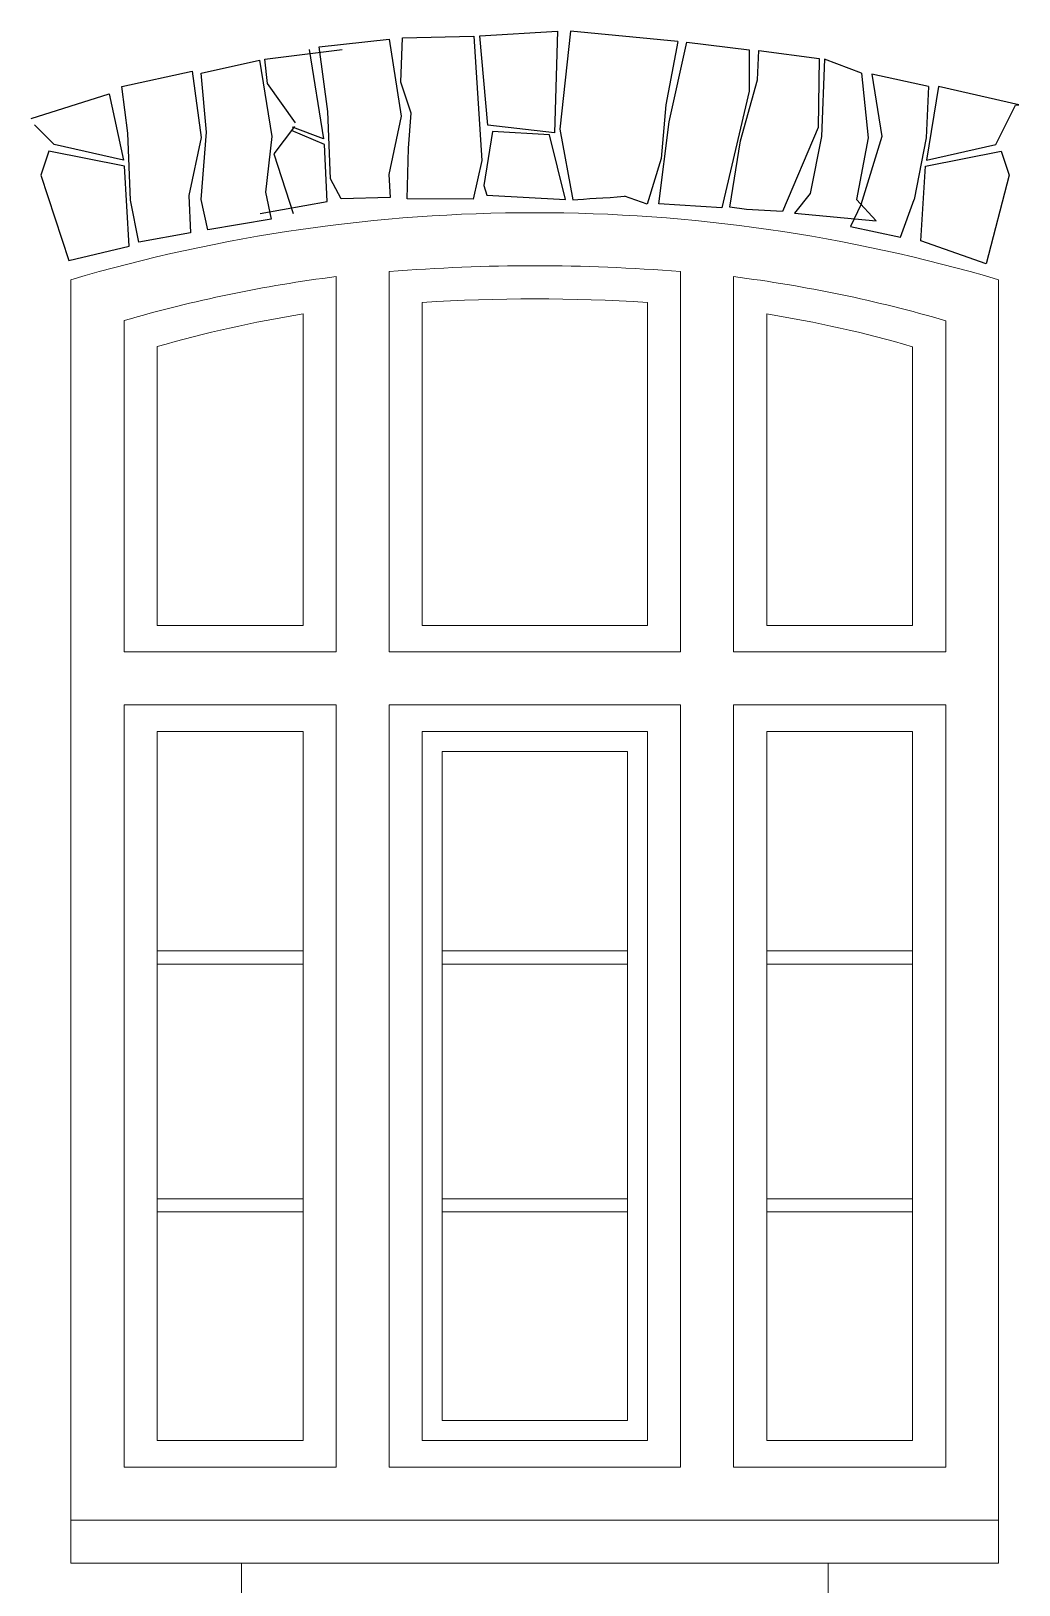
# Model space of a CAD drawing. Header units: millimetres. Extents: x 85048 to 158814, y 1395 to 38919.
# Drawn here: x 116946 to 118437, y 4749 to 7095 of the extents above; entities that cross this region are included whole.
import ezdxf

# ---------------------------------------------------------------- set-up
doc = ezdxf.new("R2010")
doc.units = ezdxf.units.MM
doc.layers.add('hatches', color=8, linetype='Continuous')
doc.layers.add('wall', color=5, linetype='Continuous')

msp = doc.modelspace()

# ---------------------------------------------------------------- linework, layer by layer
at = {"layer": 'hatches', "color": 252, "ltscale": 50, "true_color": 0x8f9991}
for p, q in [((117504, 7017.3, 0.7), (117506.6, 7084.4, 0.7)), ((117506.6, 7084.4, 0.7), (117614.2, 7087.1, 0.7)), ((117614.2, 7087.1, 0.7), (117626.2, 6899.5, 0.7)), ((117623.2, 7087.3, 0.7), (117740.3, 7094.3, 0.7)), ((117635.4, 6952.4, 0.7), (117623.2, 7087.3, 0.7)), ((117740.3, 7094.3, 0.7), (117736, 6941.2, 0.7)), ((117759.9, 7094.6, 0.7), (117743.8, 6946.4, 0.7)), ((117921.9, 7079, 0.7), (117759.9, 7094.6, 0.7)), ((117298.7, 7052.2, 0.7), (117415.6, 7067, 0.7)), ((117365.6, 7067, 0.7), (117387.1, 6931.9, 0.7)), ((117380.7, 7070.8, 0.7), (117486.5, 7082.3, 0.7)), ((117393.6, 6973, 0.7), (117380.7, 7070.8, 0.7)), ((117486.5, 7082.3, 0.7), (117504.6, 6966.2, 0.7)), ((117921.9, 7079, 0.7), (117903.8, 6983.4, 0.7)), ((117909, 6957.6, 0.7), (117935.7, 7078.1, 0.7)), ((117935.7, 7078.1, 0.7), (118029.5, 7066.4, 0.7)), ((118029.5, 7066.4, 0.7), (118029.5, 7004, 0.7)), ((118042.4, 7021.2, 0.7), (118044.1, 7065.4, 0.7)), ((118044.1, 7065.4, 0.7), (118135.2, 7053.2, 0.7)), ((117202.4, 7031.3, 0.7), (117290.7, 7050.8, 0.7)), ((117290.7, 7050.8, 0.7), (117309.3, 6935.3, 0.7)), ((117302.9, 7015.3, 0.7), (117298.7, 7052.2, 0.7)), ((118135.2, 7053.2, 0.7), (118133.6, 6949, 0.7)), ((118143.3, 7052.4, 0.7), (118138.9, 6935.3, 0.7)), ((118199.2, 7031.3, 0.7), (118143.3, 7052.4, 0.7)), ((117082.7, 7011, 0.7), (117188.9, 7034.3, 0.7)), ((117188.9, 7034.3, 0.7), (117202.8, 6933.9, 0.7)), ((117210.8, 6942.1, 0.7), (117202.4, 7031.3, 0.7)), ((117345.1, 6955.9, 0.7), (117302.9, 7015.3, 0.7)), ((117519.5, 6970.9, 0.7), (117504, 7017.3, 0.7)), ((118016.6, 6929.2, 0.7), (118042.4, 7021.2, 0.7)), ((118199.2, 7031.3, 0.7), (118209.4, 6933.5, 0.7)), ((118214.8, 7029.4, 0.7), (118229.9, 6935.3, 0.7)), ((118300.1, 7010.9, 0.7), (118214.8, 7029.4, 0.7)), ((118300.1, 7010.9, 0.7), (118214.8, 7029.4, 0.7)), ((116945.9, 6962.5, 0.7), (117063.8, 7000.1, 0.7)), ((116945.9, 6962.5, 0.7), (117063.8, 7000.1, 0.7)), ((117063.8, 7000.1, 0.7), (117085.4, 6899.6, 0.7)), ((117091.8, 6940.7, 0.7), (117082.7, 7011, 0.7)), ((118029.5, 7004, 0.7), (117988.1, 6828, 0.7)), ((118300.1, 7010.9, 0.7), (118296.6, 6933.5, 0.7)), ((118300.1, 7010.9, 0.7), (118296.6, 6933.5, 0.7)), ((118315.1, 7011, 0.7), (118297.2, 6899.6, 0.7)), ((118315.1, 7011, 0.7), (118297.2, 6899.6, 0.7)), ((118436.6, 6983.1, 0.7), (118315.1, 7011, 0.7)), ((118436.6, 6983.1, 0.7), (118315.1, 7011, 0.7)), ((117397.9, 6871.5, 0.7), (117393.6, 6973, 0.7)), ((117504.6, 6966.2, 0.7), (117485.6, 6878, 0.7)), ((117515.7, 6917.8, 0.7), (117519.5, 6970.9, 0.7)), ((117903.8, 6983.4, 0.7), (117897, 6902.5, 0.7)), ((118401.6, 6923.6, 0.7), (118431.5, 6983, 0.7)), ((118401.6, 6923.6, 0.7), (118431.5, 6983, 0.7)), ((118431.5, 6983, 0.7), (118436.6, 6983.1, 0.7)), ((116981, 6923.6, 0.7), (116951.1, 6952.9, 0.7)), ((116981, 6923.6, 0.7), (116951.1, 6952.9, 0.7)), ((117343.3, 6950.8, 0.7), (117312.4, 6909.5, 0.7)), ((117388.8, 6923.2, 0.7), (117338.7, 6944.5, 0.7)), ((117387.1, 6931.9, 0.7), (117340.4, 6949.7, 0.7)), ((117642.2, 6943, 0.7), (117629.3, 6861.3, 0.7)), ((117736, 6941.2, 0.7), (117635.4, 6952.4, 0.7)), ((117728.3, 6937.8, 0.7), (117642.2, 6943, 0.7)), ((117743.8, 6946.4, 0.7), (117763.6, 6840.1, 0.7)), ((117893.5, 6833.9, 0.7), (117909, 6957.6, 0.7)), ((118133.6, 6949, 0.7), (118079.7, 6822.3, 0.7)), ((117085.4, 6899.6, 0.7), (116981, 6923.6, 0.7)), ((117085.4, 6899.6, 0.7), (116981, 6923.6, 0.7)), ((117096.1, 6839.2, 0.7), (117091.8, 6940.7, 0.7)), ((117202.8, 6933.9, 0.7), (117183.9, 6846.2, 0.7)), ((117202.6, 6840.6, 0.7), (117210.8, 6942.1, 0.7)), ((117309.3, 6935.3, 0.7), (117299.6, 6851.7, 0.7)), ((117392.8, 6837.6, 0.7), (117388.8, 6923.2, 0.7)), ((117752.6, 6840.3, 0.7), (117728.3, 6937.8, 0.7)), ((118000.3, 6828.9, 0.7), (118016.6, 6929.2, 0.7)), ((118138.9, 6935.3, 0.7), (118121.7, 6849.4, 0.7)), ((118209.4, 6933.5, 0.7), (118191.4, 6840.6, 0.7)), ((118229.9, 6935.3, 0.7), (118198, 6832.3, 0.7)), ((118296.6, 6933.5, 0.7), (118278.6, 6840.6, 0.7)), ((118296.6, 6933.5, 0.7), (118278.6, 6840.6, 0.7)), ((118297.2, 6899.6, 0.7), (118401.6, 6923.6, 0.7)), ((118297.2, 6899.6, 0.7), (118401.6, 6923.6, 0.7)), ((116972.7, 6913.3, 0.7), (116960.6, 6877.2, 0.7)), ((116972.7, 6913.3, 0.7), (116960.6, 6877.2, 0.7)), ((117087.1, 6890.9, 0.7), (116972.7, 6913.3, 0.7)), ((117087.1, 6890.9, 0.7), (116972.7, 6913.3, 0.7)), ((117312.4, 6909.5, 0.7), (117341.4, 6819.4, 0.7)), ((117513.3, 6841.2, 0.7), (117515.7, 6917.8, 0.7)), ((117626.2, 6899.5, 0.7), (117612.9, 6840.8, 0.7)), ((117897, 6902.5, 0.7), (117875.5, 6833.6, 0.7)), ((118295.5, 6890.9, 0.7), (118409.9, 6913.3, 0.7)), ((118295.5, 6890.9, 0.7), (118409.9, 6913.3, 0.7)), ((118409.9, 6913.3, 0.7), (118422, 6877.2, 0.7)), ((118409.9, 6913.3, 0.7), (118422, 6877.2, 0.7)), ((116960.6, 6877.2, 0.7), (117003, 6748.2, 0.7)), ((116960.6, 6877.2, 0.7), (117003, 6748.2, 0.7)), ((117094, 6769.9, 0.7), (117087.1, 6890.9, 0.7)), ((117485.6, 6878, 0.7), (117487.8, 6843.6, 0.7)), ((118288.7, 6778.2, 0.7), (118295.5, 6890.9, 0.7)), ((118288.7, 6778.2, 0.7), (118295.5, 6890.9, 0.7)), ((118422, 6877.2, 0.7), (118387.3, 6743.1, 0.7)), ((118422, 6877.2, 0.7), (118387.3, 6743.1, 0.7)), ((117299.6, 6851.7, 0.7), (117308.2, 6810.8, 0.7)), ((117414, 6841.4, 0.7), (117397.9, 6871.5, 0.7)), ((117629.3, 6861.3, 0.7), (117633.5, 6846.7, 0.7)), ((118121.7, 6849.4, 0.7), (118098.2, 6820, 0.7)), ((117108.4, 6775.8, 0.7), (117096.1, 6839.2, 0.7)), ((117183.9, 6846.2, 0.7), (117186.6, 6790.3, 0.7)), ((117212.7, 6794.5, 0.7), (117202.6, 6840.6, 0.7)), ((117291.4, 6819.4, 0.7), (117392.8, 6837.6, 0.7)), ((117487.8, 6843.6, 0.7), (117414, 6841.4, 0.7)), ((117612.9, 6840.8, 0.7), (117513.3, 6841.2, 0.7)), ((117633.5, 6846.7, 0.7), (117752.6, 6840.3, 0.7)), ((117875.5, 6833.6, 0.7), (117841.5, 6845.2, 0.7)), ((117988.1, 6828, 0.7), (117893.5, 6833.9, 0.7)), ((118025.8, 6825.2, 0.7), (118000.3, 6828.9, 0.7)), ((118079.7, 6822.3, 0.7), (118025.8, 6825.2, 0.7)), ((118198, 6832.3, 0.7), (118182.4, 6799.8, 0.7)), ((118221, 6808, 0.7), (118191.4, 6840.6, 0.7)), ((118257.8, 6783.5, 0.7), (118278.6, 6840.6, 0.7)), ((117308.2, 6810.8, 0.7), (117212.7, 6794.5, 0.7)), ((118098.2, 6820, 0.7), (118221, 6808, 0.7)), ((117186.6, 6790.3, 0.7), (117108.4, 6775.8, 0.7)), ((118182.4, 6799.8, 0.7), (118257.8, 6783.5, 0.7)), ((118387.3, 6743.1, 0.7), (118288.7, 6778.2, 0.7)), ((118387.3, 6743.1, 0.7), (118288.7, 6778.2, 0.7)), ((117003, 6748.2, 0.7), (117094, 6769.9, 0.7)), ((117003, 6748.2, 0.7), (117094, 6769.9, 0.7))]:
    msp.add_line(p, q, dxfattribs=at)
msp.add_open_spline([(117763.6, 6840.1, 0.7), (117782.8, 6841.5, 0.7), (117812.1, 6842.7, 0.7), (117841.5, 6845.2, 0.7)], degree=3, dxfattribs=at)
at = {"layer": 'wall', "color": 250, "linetype": 'Continuous', "lineweight": 15, "ltscale": 0.13}
for p, q in [((117486.3, 6731.6, 0.7), (117486.3, 6157.4, 0.7)), ((117926, 6731.6, 0.7), (117926, 6157.4, 0.7)), ((117005.9, 6719.2, 0.7), (117005.9, 4782.2, 0.7)), ((117406.3, 6724, 0.7), (117406.3, 6197.5, 0.7)), ((117406.3, 6724, 0.7), (117406.3, 6157.4, 0.7)), ((118006, 6724, 0.7), (118006, 6157.4, 0.7)), ((118006, 6724, 0.7), (118006, 6157.4, 0.7)), ((118405.9, 6719.2, 0.7), (118406, 4782.2, 0.7)), ((117536.3, 6685.1, 0.7), (117536.3, 6197.5, 0.7)), ((117876, 6685, 0.7), (117876, 6197.5, 0.7)), ((117356.3, 6667.7, 0.7), (117356.3, 6197.5, 0.7)), ((118056, 6667.6, 0.7), (118056, 6197.5, 0.7)), ((117086.2, 6657.6, 0.7), (117086.2, 6157.4, 0.7)), ((118326.2, 6657.4, 0.7), (118326.2, 6157.4, 0.7)), ((117136.2, 6618.3, 0.7), (117136.2, 6197.5, 0.7)), ((118276.2, 6618.2, 0.7), (118276.2, 6197.5, 0.7)), ((117136.2, 6197.5, 0.7), (117356.3, 6197.5, 0.7)), ((117486.3, 6197.5, 0.7), (117486.3, 6157.4, 0.7)), ((117536.3, 6197.5, 0.7), (117876, 6197.5, 0.7)), ((118056, 6197.5, 0.7), (118276.2, 6197.5, 0.7)), ((117086.2, 6157.4, 0.7), (117406.3, 6157.4, 0.7)), ((117086.2, 6157.4, 0.7), (117406.3, 6157.4, 0.7)), ((117486.3, 6157.4, 0.7), (117926, 6157.4, 0.7)), ((118006, 6157.4, 0.7), (118326.2, 6157.4, 0.7)), ((117086.2, 6077.4, 0.7), (117086.2, 4927.2, 0.7)), ((117086.2, 6077.4, 0.7), (117406.3, 6077.4, 0.7)), ((117086.2, 6077.4, 0.7), (117406.3, 6077.4, 0.7)), ((117406.3, 6077.4, 0.7), (117406.3, 4927.2, 0.7)), ((117406.3, 6077.4, 0.7), (117406.3, 4927.2, 0.7)), ((117486.3, 6077.4, 0.7), (117926, 6077.4, 0.7)), ((117486.3, 6077.4, 0.7), (117486.3, 4927.2, 0.7)), ((117486.3, 6077.4, 0.7), (117926, 6077.4, 0.7)), ((117486.3, 6077.4, 0.7), (117486.3, 4927.2, 0.7)), ((117926, 6077.4, 0.7), (117926, 4927.2, 0.7)), ((117926, 6077.4, 0.7), (117926, 4927.2, 0.7)), ((118006, 6077.4, 0.7), (118006, 4927.2, 0.7)), ((118006, 6077.4, 0.7), (118006, 4927.2, 0.7)), ((118326.2, 6077.4, 0.7), (118006, 6077.4, 0.7)), ((118326.2, 6077.4, 0.7), (118006, 6077.4, 0.7)), ((118326.2, 6077.4, 0.7), (118326.2, 4927.2, 0.7)), ((117136.2, 6037.2, 0.7), (117136.2, 4967.3, 0.7)), ((117136.2, 6037.2, 0.7), (117356.3, 6037.2, 0.7)), ((117356.3, 6037.2, 0.7), (117356.3, 4967.3, 0.7)), ((117536.3, 6037.2, 0.7), (117876, 6037.2, 0.7)), ((117536.3, 6037.2, 0.7), (117536.3, 4967.3, 0.7)), ((117536.3, 6037.2, 0.7), (117876, 6037.2, 0.7)), ((117876, 6037.2, 0.7), (117876, 4967.3, 0.7)), ((118056, 6037.2, 0.7), (118056, 4967.3, 0.7)), ((118276.2, 6037.2, 0.7), (118056, 6037.2, 0.7)), ((118276.2, 6037.2, 0.7), (118276.2, 4967.3, 0.7)), ((117566.3, 6007.2, 0.7), (117566.3, 4997.3, 0.7)), ((117566.3, 6007.2, 0.7), (117846, 6007.2, 0.7)), ((117846, 6007.2, 0.7), (117846, 4997.3, 0.7)), ((117356.3, 5706.2, 0.7), (117136.2, 5706.2, 0.7)), ((117846, 5706.2, 0.7), (117566.3, 5706.2, 0.7)), ((118276.2, 5706.2, 0.7), (118056, 5706.2, 0.7)), ((117356.3, 5686.2, 0.7), (117136.2, 5686.2, 0.7)), ((117846, 5686.2, 0.7), (117566.3, 5686.2, 0.7)), ((118276.2, 5686.2, 0.7), (118056, 5686.2, 0.7)), ((117356.3, 5332.2, 0.7), (117136.2, 5332.2, 0.7)), ((117846, 5332.2, 0.7), (117566.3, 5332.2, 0.7)), ((118276.2, 5332.2, 0.7), (118056, 5332.2, 0.7)), ((117356.3, 5312.2, 0.7), (117136.2, 5312.2, 0.7)), ((117846, 5312.2, 0.7), (117566.3, 5312.2, 0.7)), ((118276.2, 5312.2, 0.7), (118056, 5312.2, 0.7)), ((117566.3, 4997.3, 0.7), (117846, 4997.3, 0.7)), ((117356.3, 4967.3, 0.7), (117136.2, 4967.3, 0.7)), ((117876, 4967.3, 0.7), (117536.3, 4967.3, 0.7)), ((118276.2, 4967.3, 0.7), (118056, 4967.3, 0.7)), ((117086.2, 4927.2, 0.7), (117406.3, 4927.2, 0.7)), ((117486.3, 4927.2, 0.7), (117926, 4927.2, 0.7)), ((118006, 4927.2, 0.7), (118326.2, 4927.2, 0.7)), ((118406, 4847.2, 0.7), (117005.9, 4847.2, 0.7)), ((117005.9, 4847.2, 0.7), (118406, 4847.2, 0.7)), ((117005.9, 4782.2, 0.7), (118406, 4782.2, 0.7)), ((117263.7, 3897.2, 0.7), (117263.7, 4782.2, 0.7)), ((118148.7, 4782.2, 0.7), (118148.7, 3897.2, 0.7))]:
    msp.add_line(p, q, dxfattribs=at)
for centre, radius, start, end in [((117705.9, 4349.9, 0.7), 2470.6, 73.5404, 106.4596), ((117705.9, 3991.8, 0.7), 2748.6, 85.4073, 94.5828), ((117667.5, 4661.9, 0.7), 2078.6, 97.2183, 106.2407), ((117744.4, 4661.8, 0.7), 2078.7, 73.7477, 82.7702), ((117705.9, 3991.8, 0.7), 2698.6, 86.3864, 93.6035), ((117644.3, 4868.6, 0.7), 1822, 99.0946, 106.1943), ((117767.6, 4868.5, 0.7), 1822.1, 73.7932, 80.893)]:
    msp.add_arc(centre, radius, start, end, dxfattribs=at)

doc.saveas('drawing.dxf')
